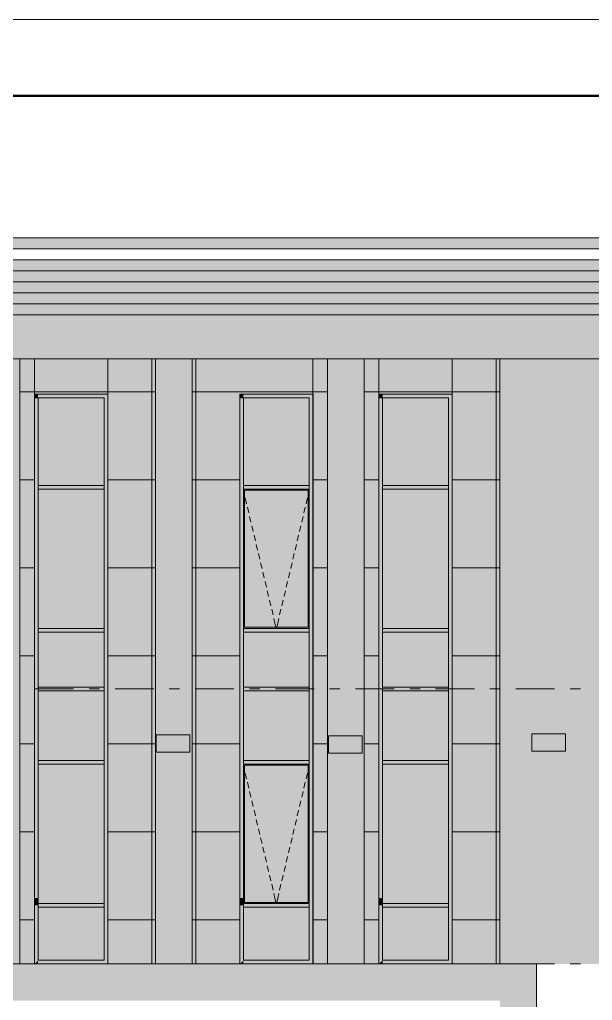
# Model space of a CAD drawing. Header units: millimetres. Extents: x 1499747 to 4341325, y -28481 to 441852.
# Drawn here: x 4120960 to 4128775, y 399932 to 413304 of the extents above; entities that cross this region are included whole.
import ezdxf
from ezdxf.enums import TextEntityAlignment as Align

# ---------------------------------------------------------------- set-up
doc = ezdxf.new("R2010")
doc.units = ezdxf.units.MM
doc.header["$MEASUREMENT"] = 0
doc.layers.add('Чертеж и Рисунок', color=7, linetype='Continuous')
doc.styles.add('СПДС', font='isocpeur.ttf', dxfattribs={"width": 0.9})

# ---------------------------------------------------------------- blocks, each defined once
blk = doc.blocks.new('*U32')
at = {"lineweight": 0}
blk.add_lwpolyline([(-415, -5), (5, -5), (5, 292), (-415, 292)], close=True, dxfattribs=at)
at = {"color": 0, "linetype": 'Continuous', "lineweight": 50}
blk.add_lwpolyline([(-395, 287), (0, 287), (0, 0), (-395, 0)], close=True, dxfattribs=at)
at = {"style": 'СПДС'}
for tag, p in [('ШИФР_ПРОЕКТА_ЛИСТ2', (-65, 7.5)), ('ЛИСТ_второй', (-5, 5))]:
    blk.add_attdef(tag, text='', height=2.5, dxfattribs=at).set_placement(p, align=Align.MIDDLE_CENTER)

msp = doc.modelspace()

# ---------------------------------------------------------------- hatches: boundary and pattern name
at = {"layer": 'Чертеж и Рисунок', "linetype": 'Continuous', "lineweight": 0, "true_color": 0x2e2e2e}
for points in [[(4103762.7, 410328.4), (4103762.7, 410178.4), (4136236.3, 410178.4), (4136855.4, 410328.4)], [(4103762.7, 410028.4), (4103762.7, 409878.4), (4134998.1, 409878.4), (4135562.7, 410015.2), (4135617.2, 410028.4)], [(4103762.7, 409578.4), (4133759.9, 409578.4), (4134379, 409728.4), (4103762.7, 409728.4)], [(4103762.7, 409428.4), (4103762.7, 409278.4), (4103762.7, 409278.4), (4132463.9, 409278.4), (4132521.7, 409278.4), (4133140.8, 409428.4)], [(4103762.7, 409278.4), (4103762.7, 408678.5), (4132462.7, 408678.5), (4132462.7, 409264.1), (4132463.9, 409264.4), (4132463.9, 409278.4)], [(4121212.7, 408198.5), (4121163.3, 408198.5), (4121163.3, 408148.5), (4121212.7, 408148.5)], [(4121163.3, 407218.5), (4121212.7, 407218.5), (4121212.7, 408148.5), (4121163.3, 408148.5)], [(4121212.7, 408198.5), (4121212.7, 408148.5), (4122112.7, 408148.5), (4122162.7, 408198.5)], [(4122162.7, 407218.5), (4122162.7, 408198.5), (4122112.7, 408148.5), (4122112.7, 407218.5)], [(4123963.4, 408198.5), (4123963.4, 408148.5), (4124012.8, 408148.5), (4124012.8, 408198.5)], [(4124012.8, 408148.5), (4123963.4, 408148.5), (4123963.4, 407218.5), (4124012.8, 407218.5)], [(4124012.8, 408198.5), (4124012.8, 408148.5), (4124912.8, 408148.5), (4124962.8, 408198.5)], [(4124962.8, 407218.5), (4124962.8, 408198.5), (4124912.8, 408148.5), (4124912.8, 407218.5)], [(4125912.4, 408198.5), (4125863, 408198.5), (4125863, 408148.5), (4125912.4, 408148.5)], [(4125863, 407218.5), (4125912.4, 407218.5), (4125912.4, 408148.5), (4125863, 408148.5)], [(4125912.4, 408198.5), (4125912.4, 408148.5), (4126812.4, 408148.5), (4126862.4, 408198.5)], [(4126862.4, 407218.5), (4126862.4, 408198.5), (4126812.4, 408148.5), (4126812.4, 407218.5)], [(4121163.3, 406928.5), (4121212.7, 406928.5), (4121212.7, 407218.5), (4121163.3, 407218.5)], [(4122162.7, 406928.5), (4122162.7, 407218.5), (4122112.7, 407218.5), (4122112.7, 406928.5)], [(4124012.8, 407218.5), (4123963.4, 407218.5), (4123963.4, 406928.5), (4124012.8, 406928.5)], [(4124962.8, 406928.5), (4124962.8, 407218.5), (4124912.8, 407218.5), (4124912.8, 406928.5)], [(4125863, 406928.5), (4125912.4, 406928.5), (4125912.4, 407218.5), (4125863, 407218.5)], [(4126862.4, 406928.5), (4126862.4, 407218.5), (4126812.4, 407218.5), (4126812.4, 406928.5)], [(4121163.3, 406498.3), (4121212.7, 406498.3), (4121212.7, 406928.5), (4121163.3, 406928.5)], [(4122112.7, 406903.5), (4122112.7, 406953.5), (4121212.7, 406953.5), (4121212.7, 406903.5)], [(4122162.7, 404978.5), (4122162.7, 406928.5), (4122112.7, 406928.5), (4122112.7, 404978.5)], [(4124012.8, 406928.5), (4123963.4, 406928.5), (4123963.4, 406498.3), (4124012.8, 406498.3)], [(4124912.8, 406903.5), (4124912.8, 406953.5), (4124012.8, 406953.5), (4124012.8, 406903.5)], [(4124962.8, 404978.5), (4124962.8, 406928.5), (4124912.8, 406928.5), (4124912.8, 404978.5)], [(4125863, 406498.3), (4125912.4, 406498.3), (4125912.4, 406928.5), (4125863, 406928.5)], [(4126812.4, 406903.5), (4126812.4, 406953.5), (4125912.4, 406953.5), (4125912.4, 406903.5)], [(4126862.4, 404978.5), (4126862.4, 406928.5), (4126812.4, 406928.5), (4126812.4, 404978.5)], [(4121163.3, 404978.5), (4121212.7, 404978.5), (4121212.7, 406498.3), (4121163.3, 406498.3)], [(4124012.8, 406498.3), (4123963.4, 406498.3), (4123963.4, 404978.5), (4124012.8, 404978.5)], [(4125863, 404978.5), (4125912.4, 404978.5), (4125912.4, 406498.3), (4125863, 406498.3)], [(4121163.3, 404628.5), (4121212.7, 404628.5), (4121212.7, 404978.5), (4121163.3, 404978.5)], [(4122112.7, 404953.5), (4122112.7, 405003.5), (4121212.7, 405003.5), (4121212.7, 404953.5)], [(4122162.7, 404628.5), (4122162.7, 404978.5), (4122112.7, 404978.5), (4122112.7, 404628.5)], [(4124012.8, 404978.5), (4123963.4, 404978.5), (4123963.4, 404628.5), (4124012.8, 404628.5)], [(4124912.8, 404953.5), (4124912.8, 405003.5), (4124012.8, 405003.5), (4124012.8, 404953.5)], [(4124962.8, 404628.5), (4124962.8, 404978.5), (4124912.8, 404978.5), (4124912.8, 404628.5)], [(4125863, 404628.5), (4125912.4, 404628.5), (4125912.4, 404978.5), (4125863, 404978.5)], [(4126812.4, 404953.5), (4126812.4, 405003.5), (4125912.4, 405003.5), (4125912.4, 404953.5)], [(4126862.4, 404628.5), (4126862.4, 404978.5), (4126812.4, 404978.5), (4126812.4, 404628.5)], [(4121163.3, 404178.5), (4121212.7, 404178.5), (4121212.7, 404628.5), (4121163.3, 404628.5)], [(4122162.7, 404178.5), (4122162.7, 404628.5), (4122112.7, 404628.5), (4122112.7, 404178.5)], [(4124012.8, 404628.5), (4123963.4, 404628.5), (4123963.4, 404178.5), (4124012.8, 404178.5)], [(4124962.8, 404178.5), (4124962.8, 404628.5), (4124912.8, 404628.5), (4124912.8, 404178.5)], [(4125863, 404178.5), (4125912.4, 404178.5), (4125912.4, 404628.5), (4125863, 404628.5)], [(4126862.4, 404178.5), (4126862.4, 404628.5), (4126812.4, 404628.5), (4126812.4, 404178.5)], [(4121163.3, 403178.5), (4121212.7, 403178.5), (4121212.7, 404178.5), (4121163.3, 404178.5)], [(4122112.7, 404153.5), (4122112.7, 404203.5), (4121212.7, 404203.5), (4121212.7, 404153.5)], [(4122162.7, 403178.5), (4122162.7, 404178.5), (4122112.7, 404178.5), (4122112.7, 403178.5)], [(4124012.8, 404178.5), (4123963.4, 404178.5), (4123963.4, 403178.5), (4124012.8, 403178.5)], [(4124912.8, 404153.5), (4124912.8, 404203.5), (4124012.8, 404203.5), (4124012.8, 404153.5)], [(4124962.8, 403178.5), (4124962.8, 404178.5), (4124912.8, 404178.5), (4124912.8, 403178.5)], [(4125863, 403178.5), (4125912.4, 403178.5), (4125912.4, 404178.5), (4125863, 404178.5)], [(4126812.4, 404153.5), (4126812.4, 404203.5), (4125912.4, 404203.5), (4125912.4, 404153.5)], [(4126862.4, 403178.5), (4126862.4, 404178.5), (4126812.4, 404178.5), (4126812.4, 403178.5)], [(4121163.3, 402728.5), (4121212.7, 402728.5), (4121212.7, 403178.5), (4121163.3, 403178.5)], [(4122112.7, 403153.5), (4122112.7, 403203.5), (4121212.7, 403203.5), (4121212.7, 403153.5)], [(4122162.7, 402038.4), (4122162.7, 403178.5), (4122112.7, 403178.5), (4122112.7, 402038.4)], [(4124012.8, 403178.5), (4123963.4, 403178.5), (4123963.4, 402728.5), (4124012.8, 402728.5)], [(4124912.8, 403153.5), (4124912.8, 403203.5), (4124012.8, 403203.5), (4124012.8, 403153.5)], [(4124962.8, 402038.4), (4124962.8, 403178.5), (4124912.8, 403178.5), (4124912.8, 402038.4)], [(4125863, 402728.5), (4125912.4, 402728.5), (4125912.4, 403178.5), (4125863, 403178.5)], [(4126812.4, 403153.5), (4126812.4, 403203.5), (4125912.4, 403203.5), (4125912.4, 403153.5)], [(4126862.4, 402038.4), (4126862.4, 403178.5), (4126812.4, 403178.5), (4126812.4, 402038.4)], [(4121163.3, 402038.4), (4121212.7, 402038.4), (4121212.7, 402728.5), (4121163.3, 402728.5)], [(4124012.8, 402728.5), (4123963.4, 402728.5), (4123963.4, 402038.4), (4124012.8, 402038.4)], [(4125863, 402038.4), (4125912.4, 402038.4), (4125912.4, 402728.5), (4125863, 402728.5)], [(4121163.3, 401328.4), (4121212.7, 401328.4), (4121212.7, 402038.4), (4121163.3, 402038.4)], [(4122162.7, 401228.4), (4122162.7, 402038.4), (4122112.7, 402038.4), (4122112.7, 401228.4)], [(4124012.8, 402038.4), (4123963.4, 402038.4), (4123963.4, 401328.4), (4124012.8, 401328.4)], [(4124962.8, 401228.4), (4124962.8, 402038.4), (4124912.8, 402038.4), (4124912.8, 401228.4)], [(4125863, 401328.4), (4125912.4, 401328.4), (4125912.4, 402038.4), (4125863, 402038.4)], [(4126862.4, 401228.4), (4126862.4, 402038.4), (4126812.4, 402038.4), (4126812.4, 401228.4)], [(4121163.3, 401228.4), (4121212.7, 401228.4), (4121212.7, 401328.4), (4121163.3, 401328.4)], [(4124012.8, 401328.4), (4123963.4, 401328.4), (4123963.4, 401228.4), (4124012.8, 401228.4)], [(4125863, 401228.4), (4125912.4, 401228.4), (4125912.4, 401328.4), (4125863, 401328.4)], [(4121163.3, 400429), (4121212.7, 400478.4), (4121212.7, 401228.4), (4121163.3, 401228.4)], [(4122112.7, 401203.4), (4122112.7, 401253.4), (4121212.7, 401253.4), (4121212.7, 401203.4)], [(4122162.7, 401228.4), (4122112.7, 401228.4), (4122112.7, 400478.4), (4122162.7, 400428.4)], [(4123963.4, 400429), (4124012.8, 400478.4), (4124012.8, 401228.4), (4123963.4, 401228.4)], [(4124912.8, 401203.4), (4124912.8, 401253.4), (4124012.8, 401253.4), (4124012.8, 401203.4)], [(4124962.8, 401228.4), (4124912.8, 401228.4), (4124912.8, 400478.4), (4124962.8, 400428.4)], [(4125863, 401228.4), (4125863, 400429), (4125912.4, 400478.4), (4125912.4, 401228.4)], [(4126812.4, 401203.4), (4126812.4, 401253.4), (4125912.4, 401253.4), (4125912.4, 401203.4)], [(4126862.4, 401228.4), (4126812.4, 401228.4), (4126812.4, 400478.4), (4126862.4, 400428.4)], [(4121163.3, 400429), (4121163.3, 400428.4), (4121212.7, 400428.4), (4121212.7, 400478.4)], [(4121212.7, 400428.4), (4122162.7, 400428.4), (4122112.7, 400478.4), (4121212.7, 400478.4)], [(4123963.4, 400429), (4123963.4, 400428.4), (4124012.8, 400428.4), (4124012.8, 400478.4)], [(4124012.8, 400428.4), (4124962.8, 400428.4), (4124912.8, 400478.4), (4124012.8, 400478.4)], [(4125863, 400429), (4125863, 400428.4), (4125912.4, 400428.4), (4125912.4, 400478.4)], [(4125912.4, 400428.4), (4126862.4, 400428.4), (4126812.4, 400478.4), (4125912.4, 400478.4)]]:
    msp.add_hatch(color=250, dxfattribs=at).paths.add_polyline_path(points)
at = {"layer": 'Чертеж и Рисунок', "linetype": 'Continuous', "lineweight": 0, "true_color": 0x606060}
for points in [[(4104112.7, 409728.4), (4133962.7, 409728.4), (4133962.7, 409878.4), (4104112.7, 409878.4)], [(4104112.7, 409578.4), (4104112.7, 409428.4), (4133140.8, 409428.4), (4133759.9, 409578.4)], [(4122162.7, 404018.5), (4122162.7, 402778.5), (4122163.3, 402778.5), (4122163.3, 404018.5)], [(4124962.8, 402778.5), (4124963.4, 402778.5), (4124963.4, 403778.5), (4124962.8, 403778.5), (4124962.8, 403178.5)], [(4126862.4, 403778.5), (4126862.4, 403178.5), (4126862.4, 402778.5), (4126863, 402778.5), (4126863, 403778.5)]]:
    msp.add_hatch(color=251, dxfattribs=at).paths.add_polyline_path(points)
at = {"layer": 'Чертеж и Рисунок', "linetype": 'Continuous', "lineweight": 0, "true_color": 0xffffff}
for points in [[(4120463.7, 408678.5), (4120463.7, 400428.4), (4120963.7, 400428.4), (4120963.7, 408678.5)], [(4120963.7, 400428.4), (4121163.3, 400428.4), (4121163.3, 408198.5), (4122163.3, 408198.5), (4122163.3, 400428.4), (4122812.4, 400428.4), (4122812.4, 408678.5), (4120963.7, 408678.5)], [(4123312.4, 408678.5), (4122812.4, 408678.5), (4122812.4, 400428.4), (4123312.4, 400428.4)], [(4123312.4, 408678.5), (4123312.4, 400428.4), (4123963.4, 400428.4), (4123963.4, 408198.5), (4124963.4, 408198.5), (4124963.4, 400428.4), (4125162.7, 400428.4), (4125162.7, 408678.5)], [(4125662.7, 408678.5), (4125162.7, 408678.5), (4125162.7, 400428.4), (4125662.7, 400428.4)], [(4125662.7, 400428.4), (4125863, 400428.4), (4125863, 408198.5), (4126863, 408198.5), (4126863, 400428.4), (4127512.7, 400428.4), (4127512.7, 408678.5), (4125662.7, 408678.5)], [(4129012.7, 400428.4), (4129012.7, 408678.5), (4127512.7, 408678.5), (4127512.7, 400428.4)], [(4127947.4, 403331.6), (4128409.3, 403331.6), (4128409.3, 403567.3), (4127947.4, 403567.3)], [(4122822, 403315.3), (4123283.9, 403315.3), (4123283.9, 403551.1), (4122822, 403551.1)], [(4125173.7, 403303.8), (4125635.6, 403303.8), (4125635.6, 403539.5), (4125173.7, 403539.5)]]:
    msp.add_hatch(color=7, dxfattribs=at).paths.add_polyline_path(points)
at = {"layer": 'Чертеж и Рисунок', "linetype": 'Continuous', "lineweight": 0, "true_color": 0x84adf9}
for points in [[(4122112.7, 408148.5), (4121212.7, 408148.5), (4121212.7, 406953.5), (4122112.7, 406953.5), (4122112.7, 407218.5)], [(4124012.8, 406953.5), (4124912.8, 406953.5), (4124912.8, 407218.5), (4124912.8, 408148.5), (4124012.8, 408148.5)], [(4126812.4, 408148.5), (4125912.4, 408148.5), (4125912.4, 406953.5), (4126812.4, 406953.5), (4126812.4, 407218.5)], [(4122112.7, 406903.5), (4121212.7, 406903.5), (4121212.7, 405003.5), (4122112.7, 405003.5)], [(4126812.4, 406903.5), (4125912.4, 406903.5), (4125912.4, 405003.5), (4126812.4, 405003.5)], [(4124027.8, 405018.5), (4124897.8, 405018.5), (4124897.8, 406888.5), (4124027.8, 406888.5)], [(4121212.7, 404953.5), (4121212.7, 404628.5), (4122112.7, 404628.5), (4122112.7, 404953.5)], [(4124912.8, 404953.5), (4124012.8, 404953.5), (4124012.8, 404638.5), (4124012.8, 404628.5), (4124912.8, 404628.5)], [(4125912.4, 404953.5), (4125912.4, 404628.5), (4126812.4, 404628.5), (4126812.4, 404953.5)], [(4122112.7, 404628.5), (4121212.7, 404628.5), (4121212.7, 404203.5), (4122112.7, 404203.5)], [(4124012.8, 404618.5), (4124012.8, 404203.5), (4124912.8, 404203.5), (4124912.8, 404628.5), (4124012.8, 404628.5)], [(4126812.4, 404628.5), (4125912.4, 404628.5), (4125912.4, 404203.5), (4126812.4, 404203.5)], [(4122112.7, 404153.5), (4121212.7, 404153.5), (4121212.7, 403203.5), (4122112.7, 403203.5)], [(4124012.8, 404153.5), (4124012.8, 403203.5), (4124912.8, 403203.5), (4124912.8, 404153.5)], [(4126812.4, 404153.5), (4125912.4, 404153.5), (4125912.4, 403203.5), (4126812.4, 403203.5)], [(4122112.7, 403153.5), (4121212.7, 403153.5), (4121212.7, 401253.4), (4122112.7, 401253.4), (4122112.7, 402038.4)], [(4124027.8, 401268.4), (4124897.8, 401268.4), (4124897.8, 403138.5), (4124027.8, 403138.5)], [(4126812.4, 403153.5), (4125912.4, 403153.5), (4125912.4, 401253.4), (4126812.4, 401253.4), (4126812.4, 402038.4)], [(4121212.7, 401203.4), (4121212.7, 400478.4), (4122112.7, 400478.4), (4122112.7, 401203.4)], [(4124012.8, 401203.4), (4124012.8, 400478.4), (4124912.8, 400478.4), (4124912.8, 401203.4)], [(4125912.4, 400478.4), (4126812.4, 400478.4), (4126812.4, 401203.4), (4125912.4, 401203.4)]]:
    msp.add_hatch(color=161, dxfattribs=at).paths.add_polyline_path(points)
at = {"layer": 'Чертеж и Рисунок', "linetype": 'Continuous', "lineweight": 0, "true_color": 0xf7fdff}
for points in [[(4124027.8, 406888.5), (4124012.8, 406903.5), (4124012.8, 405003.5), (4124027.8, 405018.5)], [(4124912.8, 406903.5), (4124012.8, 406903.5), (4124027.8, 406888.5), (4124897.8, 406888.5)], [(4124897.8, 405018.5), (4124912.8, 405003.5), (4124912.8, 406903.5), (4124897.8, 406888.5)], [(4124012.8, 405003.5), (4124912.8, 405003.5), (4124897.8, 405018.5), (4124027.8, 405018.5)], [(4124027.8, 403138.5), (4124012.8, 403153.5), (4124012.8, 401253.4), (4124027.8, 401268.4)], [(4124012.8, 403153.5), (4124027.8, 403138.5), (4124897.8, 403138.5), (4124912.8, 403153.5)], [(4124897.8, 403138.5), (4124897.8, 401268.4), (4124912.8, 401253.4), (4124912.8, 402038.4), (4124912.8, 403153.5)], [(4124012.8, 401253.4), (4124912.8, 401253.4), (4124897.8, 401268.4), (4124027.8, 401268.4)]]:
    msp.add_hatch(color=7, dxfattribs=at).paths.add_polyline_path(points)
at = {"layer": 'Чертеж и Рисунок', "linetype": 'Continuous', "lineweight": 0, "true_color": 0x7f7f7f}
for points in [[(4122162.7, 404178.5), (4122162.7, 404018.5), (4122163.3, 404018.5), (4122163.3, 404178.5)], [(4124963.4, 404178.5), (4124962.8, 404178.5), (4124962.8, 404018.5), (4124963.4, 404018.5)], [(4126862.4, 404178.5), (4126862.4, 404018.5), (4126863, 404018.5), (4126863, 404178.5)], [(4124963.4, 404018.5), (4124962.8, 404018.5), (4124962.8, 403778.5), (4124963.4, 403778.5)], [(4126863, 404018.5), (4126862.4, 404018.5), (4126862.4, 403778.5), (4126863, 403778.5)]]:
    msp.add_hatch(color=8, dxfattribs=at).paths.add_polyline_path(points)
at = {"layer": 'Чертеж и Рисунок', "linetype": 'Continuous', "lineweight": 0, "true_color": 0xbc9a89}
for points in [[(4104262.7, 399928.4), (4127512.7, 399928.4), (4127512.7, 400428.4), (4104262.7, 400428.4)], [(4128012.7, 373528.4), (4128012.7, 400428.4), (4127512.7, 400428.4), (4127512.7, 373528.4)]]:
    msp.add_hatch(color=33, dxfattribs=at).paths.add_polyline_path(points)

# ---------------------------------------------------------------- linework, layer by layer
at = {"layer": 'Чертеж и Рисунок', "color": 7, "linetype": 'Continuous', "lineweight": 5}
for points in [[(4136855.4, 410328.4), (4103762.7, 410328.4)], [(4136236.3, 410178.4), (4103762.7, 410178.4)], [(4135617.2, 410028.4), (4103762.7, 410028.4)], [(4134998.1, 409878.4), (4103762.7, 409878.4)], [(4134379, 409728.4), (4103762.7, 409728.4)], [(4133759.9, 409578.4), (4103762.7, 409578.4)], [(4133140.8, 409428.4), (4103762.7, 409428.4)], [(4103762.7, 409278.4), (4132463.9, 409278.4)], [(4103762.7, 408678.5), (4132462.7, 408678.5)], [(4120963.6, 400428.4), (4120963.6, 408678.5)], [(4122812.4, 400428.4), (4122812.4, 408678.5)], [(4123312.4, 400428.4), (4123312.4, 408678.5)], [(4125162.7, 400428.4), (4125162.7, 408678.5)], [(4125662.7, 400428.4), (4125662.7, 408678.5)], [(4127512.7, 400428.4), (4127512.7, 408678.5)], [(4121163.3, 408198.5), (4122163.3, 408198.5)], [(4121212.7, 408148.5), (4121163.3, 408148.5)], [(4122112.7, 408148.5), (4121212.7, 408148.5)], [(4121212.7, 408148.5), (4121212.7, 407218.5)], [(4122112.7, 407218.5), (4122112.7, 408148.5)], [(4122163.3, 408198.5), (4122163.3, 400428.4)], [(4123963.4, 408077.4), (4123963.4, 408198.5)], [(4123963.4, 408198.5), (4124963.4, 408198.5)], [(4124012.8, 408148.5), (4123963.4, 408148.5)], [(4124912.8, 408148.5), (4124012.8, 408148.5)], [(4124012.8, 408148.5), (4124012.8, 407218.5)], [(4124912.8, 407218.5), (4124912.8, 408148.5)], [(4124963.4, 408198.5), (4124963.4, 400428.4)], [(4125863, 408198.5), (4126863, 408198.5)], [(4125912.4, 408148.5), (4125863, 408148.5)], [(4126812.4, 408148.5), (4125912.4, 408148.5)], [(4125912.4, 408148.5), (4125912.4, 407218.5)], [(4126812.4, 407218.5), (4126812.4, 408148.5)], [(4126863, 408198.5), (4126863, 400428.4)], [(4121212.7, 407218.5), (4121212.7, 406928.5)], [(4122112.7, 406953.5), (4122112.7, 407218.5)], [(4124012.8, 407218.5), (4124012.8, 406928.5)], [(4124912.8, 406953.5), (4124912.8, 407218.5)], [(4125912.4, 407218.5), (4125912.4, 406928.5)], [(4126812.4, 406953.5), (4126812.4, 407218.5)], [(4121212.7, 406953.5), (4122112.7, 406953.5)], [(4121212.7, 406928.5), (4121212.7, 406498.3)], [(4121212.7, 406903.5), (4122112.7, 406903.5)], [(4122112.7, 406928.5), (4122112.7, 406953.5)], [(4122112.7, 406903.5), (4122112.7, 406928.5)], [(4122112.7, 405003.5), (4122112.7, 406903.5)], [(4124012.8, 406953.5), (4124912.8, 406953.5)], [(4124012.8, 406928.5), (4124012.8, 406498.3)], [(4124012.8, 406903.5), (4124912.8, 406903.5)], [(4124912.8, 406928.5), (4124912.8, 406953.5)], [(4124912.8, 406903.5), (4124912.8, 406928.5)], [(4124912.8, 405003.5), (4124912.8, 406903.5)], [(4125912.4, 406953.5), (4126812.4, 406953.5)], [(4125912.4, 406928.5), (4125912.4, 406498.3)], [(4125912.4, 406903.5), (4126812.4, 406903.5)], [(4126812.4, 406928.5), (4126812.4, 406953.5)], [(4126812.4, 406903.5), (4126812.4, 406928.5)], [(4126812.4, 405003.5), (4126812.4, 406903.5)], [(4124027.8, 406888.5), (4124897.8, 406888.5)], [(4124027.8, 405018.5), (4124027.8, 406888.5)], [(4124897.8, 406888.5), (4124897.8, 405018.5)], [(4121212.7, 406498.3), (4121212.7, 404978.5)], [(4124012.8, 406498.3), (4124012.8, 404978.5)], [(4125912.4, 406498.3), (4125912.4, 404978.5)], [(4121212.7, 405003.5), (4122112.7, 405003.5)], [(4121212.7, 404978.5), (4121212.7, 404628.5)], [(4121212.7, 404953.5), (4122112.7, 404953.5)], [(4122112.7, 404978.5), (4122112.7, 405003.5)], [(4122112.7, 404953.5), (4122112.7, 404978.5)], [(4122112.7, 404628.5), (4122112.7, 404953.5)], [(4124012.8, 405003.5), (4124912.8, 405003.5)], [(4124012.8, 404978.5), (4124012.8, 404628.5)], [(4124012.8, 404953.5), (4124912.8, 404953.5)], [(4124897.8, 405018.5), (4124027.8, 405018.5)], [(4124912.8, 404978.5), (4124912.8, 405003.5)], [(4124912.8, 404953.5), (4124912.8, 404978.5)], [(4124912.8, 404628.5), (4124912.8, 404953.5)], [(4125912.4, 405003.5), (4126812.4, 405003.5)], [(4125912.4, 404978.5), (4125912.4, 404628.5)], [(4125912.4, 404953.5), (4126812.4, 404953.5)], [(4126812.4, 404978.5), (4126812.4, 405003.5)], [(4126812.4, 404953.5), (4126812.4, 404978.5)], [(4126812.4, 404628.5), (4126812.4, 404953.5)], [(4121212.7, 404628.5), (4121212.7, 404178.5)], [(4122112.7, 404203.5), (4122112.7, 404628.5)], [(4124012.8, 404628.5), (4124012.8, 404178.5)], [(4124912.8, 404203.5), (4124912.8, 404628.5)], [(4125912.4, 404628.5), (4125912.4, 404178.5)], [(4126812.4, 404203.5), (4126812.4, 404628.5)], [(4121212.7, 404203.5), (4122112.7, 404203.5)], [(4121212.7, 404178.5), (4121212.7, 403178.5)], [(4121212.7, 404153.5), (4122112.7, 404153.5)], [(4122112.7, 404178.5), (4122112.7, 404203.5)], [(4122112.7, 404153.5), (4122112.7, 404178.5)], [(4122112.7, 403203.5), (4122112.7, 404153.5)], [(4122162.7, 404178.5), (4122163.3, 404178.5)], [(4124012.8, 404203.5), (4124912.8, 404203.5)], [(4124012.8, 404178.5), (4124012.8, 403178.5)], [(4124012.8, 404153.5), (4124912.8, 404153.5)], [(4124912.8, 404178.5), (4124912.8, 404203.5)], [(4124912.8, 404153.5), (4124912.8, 404178.5)], [(4124912.8, 403203.5), (4124912.8, 404153.5)], [(4124962.8, 404178.5), (4124963.4, 404178.5)], [(4125912.4, 404203.5), (4126812.4, 404203.5)], [(4125912.4, 404178.5), (4125912.4, 403178.5)], [(4125912.4, 404153.5), (4126812.4, 404153.5)], [(4126812.4, 404178.5), (4126812.4, 404203.5)], [(4126812.4, 404153.5), (4126812.4, 404178.5)], [(4126812.4, 403203.5), (4126812.4, 404153.5)], [(4126862.4, 404178.5), (4126863, 404178.5)], [(4122162.7, 404018.5), (4122163.3, 404018.5)], [(4127947.4, 403331.6), (4127947.4, 403567.3)], [(4127947.4, 403567.3), (4128409.3, 403567.3)], [(4128409.3, 403567.3), (4128409.3, 403331.6)], [(4122822, 403315.3), (4122822, 403551.1)], [(4122822, 403551.1), (4123283.9, 403551.1)], [(4123283.9, 403551.1), (4123283.9, 403315.3)], [(4125173.7, 403303.8), (4125173.7, 403539.5)], [(4125173.7, 403539.5), (4125635.6, 403539.5)], [(4125635.6, 403539.5), (4125635.6, 403303.8)], [(4123283.9, 403315.3), (4122822, 403315.3)], [(4125635.6, 403303.8), (4125173.7, 403303.8)], [(4128409.3, 403331.6), (4127947.4, 403331.6)], [(4121212.7, 403203.5), (4122112.7, 403203.5)], [(4121212.7, 403178.5), (4121212.7, 402728.5)], [(4122112.7, 403178.5), (4122112.7, 403203.5)], [(4122112.7, 403153.5), (4122112.7, 403178.5)], [(4124012.8, 403203.5), (4124912.8, 403203.5)], [(4124012.8, 403178.5), (4124012.8, 402728.5)], [(4124912.8, 403178.5), (4124912.8, 403203.5)], [(4124912.8, 403153.5), (4124912.8, 403178.5)], [(4125912.4, 403203.5), (4126812.4, 403203.5)], [(4125912.4, 403178.5), (4125912.4, 402728.5)], [(4126812.4, 403178.5), (4126812.4, 403203.5)], [(4126812.4, 403153.5), (4126812.4, 403178.5)], [(4121212.7, 403153.5), (4122112.7, 403153.5)], [(4122112.7, 402038.4), (4122112.7, 403153.5)], [(4124012.8, 403153.5), (4124912.8, 403153.5)], [(4124027.8, 403138.5), (4124897.8, 403138.5)], [(4124027.8, 401268.4), (4124027.8, 403138.5)], [(4124897.8, 403138.5), (4124897.8, 401268.4)], [(4124912.8, 402038.4), (4124912.8, 403153.5)], [(4125912.4, 403153.5), (4126812.4, 403153.5)], [(4126812.4, 402038.4), (4126812.4, 403153.5)], [(4121212.7, 402728.5), (4121212.7, 402038.4)], [(4124012.8, 402728.5), (4124012.8, 402038.4)], [(4125912.4, 402728.5), (4125912.4, 402038.4)], [(4121212.7, 402038.4), (4121212.7, 401328.4)], [(4122112.7, 401253.4), (4122112.7, 402038.4)], [(4124012.8, 402038.4), (4124012.8, 401328.4)], [(4124912.8, 401253.4), (4124912.8, 402038.4)], [(4125912.4, 402038.4), (4125912.4, 401328.4)], [(4126812.4, 401253.4), (4126812.4, 402038.4)], [(4121212.7, 401328.4), (4121212.7, 401228.4)], [(4124012.8, 401328.4), (4124012.8, 401228.4)], [(4125912.4, 401328.4), (4125912.4, 401228.4)], [(4121212.7, 401253.4), (4122112.7, 401253.4)], [(4121212.7, 401228.4), (4121212.7, 400478.4)], [(4121212.7, 401203.4), (4122112.7, 401203.4)], [(4122112.7, 401228.4), (4122112.7, 401253.4)], [(4122112.7, 400478.4), (4122112.7, 401228.4)], [(4124012.8, 401253.4), (4124912.8, 401253.4)], [(4124012.8, 401228.4), (4124012.8, 400478.4)], [(4124012.8, 401203.4), (4124912.8, 401203.4)], [(4124897.8, 401268.4), (4124027.8, 401268.4)], [(4124912.8, 401228.4), (4124912.8, 401253.4)], [(4124912.8, 400478.4), (4124912.8, 401228.4)], [(4125912.4, 401253.4), (4126812.4, 401253.4)], [(4125912.4, 401228.4), (4125912.4, 400478.4)], [(4125912.4, 401203.4), (4126812.4, 401203.4)], [(4126812.4, 401228.4), (4126812.4, 401253.4)], [(4126812.4, 401203.4), (4126812.4, 401228.4)], [(4126812.4, 400478.4), (4126812.4, 401203.4)], [(4120463.6, 400428.4), (4120963.6, 400428.4)], [(4120963.6, 400428.4), (4122812.4, 400428.4)], [(4121212.7, 400478.4), (4122112.7, 400478.4)], [(4122812.4, 400428.4), (4123312.4, 400428.4)], [(4123312.4, 400428.4), (4125162.7, 400428.4)], [(4124012.8, 400478.4), (4124912.8, 400478.4)], [(4125162.7, 400428.4), (4125662.7, 400428.4)], [(4125662.7, 400428.4), (4127512.7, 400428.4)], [(4125912.4, 400478.4), (4126812.4, 400478.4)], [(4127512.7, 400428.4), (4128012.7, 400428.4)], [(4127512.7, 400428.4), (4128012.7, 400428.4)], [(4128012.7, 373528.4), (4128012.7, 400428.4)]]:
    msp.add_lwpolyline(points, dxfattribs=at)
at = {"layer": 'Чертеж и Рисунок', "color": 253, "linetype": 'Continuous', "lineweight": 5, "true_color": 0xaaaaaa}
for points in [[(4121163.3, 408677.8), (4121163.3, 408198.5)], [(4122162.7, 408678), (4122162.7, 408198.5)], [(4122763.3, 408678.1), (4122763.3, 400428.4)], [(4123363.4, 408678.2), (4123363.4, 400428.4)], [(4124962.8, 408678.5), (4124962.8, 408198.5)], [(4125863, 408678.5), (4125863, 408198.5)], [(4126862.4, 408678.5), (4126862.4, 408198.5)], [(4127463, 408678.5), (4127463, 400428.4)], [(4122812.4, 408228.1), (4120963.6, 408228.1)], [(4121163.3, 408198.5), (4121163.3, 400428.4)], [(4122162.7, 408198.5), (4122162.7, 400428.4)], [(4125162.7, 408228), (4123312.4, 408228.1)], [(4124962.8, 408198.5), (4124962.8, 400428.4)], [(4127512.7, 408228), (4125662.7, 408228)], [(4125863, 408198.5), (4125863, 400428.4)], [(4126862.4, 408198.5), (4126862.4, 400428.4)], [(4123963.4, 408077.4), (4123963.4, 400428.4)], [(4120963.6, 407028.2), (4121161.9, 407028.2)], [(4122162.4, 407028.2), (4122163.3, 407028.2)], [(4122163.3, 407028.2), (4122812.4, 407028.2)], [(4123312.4, 407028.2), (4123962.8, 407028.2)], [(4124962.8, 407028.2), (4124963.4, 407028.2)], [(4124963.4, 407028.2), (4125162.7, 407028.2)], [(4125662.7, 407028.2), (4125862.5, 407028.2)], [(4126862.4, 407028.2), (4126863, 407028.2)], [(4126863, 407028.2), (4127512.7, 407028.2)], [(4120963.6, 405828.2), (4121161.9, 405828.2)], [(4122162.4, 405828.2), (4122163.3, 405828.2)], [(4122163.3, 405828.2), (4122812.4, 405828.2)], [(4123312.4, 405828.2), (4123962.8, 405828.2)], [(4124962.8, 405828.2), (4124963.4, 405828.2)], [(4124963.4, 405828.2), (4125162.7, 405828.2)], [(4125662.7, 405828.2), (4125862.5, 405828.2)], [(4126862.4, 405828.2), (4126863, 405828.2)], [(4126863, 405828.2), (4127512.7, 405828.2)], [(4120963.6, 404628.2), (4121161.9, 404628.2)], [(4122162.4, 404628.2), (4122163.3, 404628.2)], [(4122163.3, 404628.2), (4122812.4, 404628.2)], [(4123312.4, 404628.2), (4123962.8, 404628.2)], [(4124962.8, 404628.2), (4124963.4, 404628.2)], [(4124963.4, 404628.2), (4125162.7, 404628.2)], [(4125662.7, 404628.2), (4125862.5, 404628.2)], [(4126862.4, 404628.2), (4126863, 404628.2)], [(4126863, 404628.2), (4127512.7, 404628.2)], [(4120963.6, 403428.2), (4121161.9, 403428.2)], [(4122162.4, 403428.2), (4122163.3, 403428.2)], [(4122163.3, 403428.2), (4122812.4, 403428.2)], [(4123312.4, 403428.2), (4123962.8, 403428.2)], [(4124962.8, 403428.2), (4124963.4, 403428.2)], [(4124963.4, 403428.2), (4125162.7, 403428.2)], [(4125662.7, 403428.2), (4125862.5, 403428.2)], [(4126862.4, 403428.2), (4126863, 403428.2)], [(4126863, 403428.2), (4127512.7, 403428.2)], [(4120963.6, 402228.2), (4121161.9, 402228.2)], [(4122162.4, 402228.2), (4122163.3, 402228.2)], [(4122163.3, 402228.2), (4122812.4, 402228.2)], [(4123312.4, 402228.2), (4123962.8, 402228.2)], [(4124962.8, 402228.2), (4124963.4, 402228.2)], [(4124963.4, 402228.2), (4125162.7, 402228.2)], [(4125662.7, 402228.2), (4125862.5, 402228.2)], [(4126862.4, 402228.2), (4126863, 402228.2)], [(4126863, 402228.2), (4127512.7, 402228.2)], [(4120963.6, 401028.2), (4121161.9, 401028.2)], [(4122162.4, 401028.2), (4122163.3, 401028.2)], [(4122163.3, 401028.2), (4122812.4, 401028.2)], [(4123312.4, 401028.2), (4123962.8, 401028.2)], [(4124962.8, 401028.2), (4124963.4, 401028.2)], [(4124963.4, 401028.2), (4125162.7, 401028.2)], [(4125662.7, 401028.2), (4125862.5, 401028.2)], [(4126862.4, 401028.2), (4126863, 401028.2)], [(4126863, 401028.2), (4127512.7, 401028.2)]]:
    msp.add_lwpolyline(points, dxfattribs=at)
at = {"layer": 'Чертеж и Рисунок', "color": 1, "linetype": 'Continuous', "lineweight": 0}
for points in [[(4121168.2, 408678.5), (4121697.4, 408678.5)], [(4121909, 408678.5), (4122050.1, 408678.5)], [(4122261.8, 408678.5), (4122791, 408678.5)], [(4123002.6, 408678.5), (4123143.7, 408678.5)], [(4123355.4, 408678.5), (4123884.6, 408678.5)], [(4124096.2, 408678.5), (4124237.4, 408678.5)], [(4124449, 408678.5), (4124978.2, 408678.5)], [(4125189.9, 408678.5), (4125331, 408678.5)], [(4125542.6, 408678.5), (4126071.8, 408678.5)], [(4126283.5, 408678.5), (4126424.6, 408678.5)], [(4126636.2, 408678.5), (4127165.4, 408678.5)], [(4127377.1, 408678.5), (4127518.2, 408678.5)], [(4127729.9, 408678.5), (4128259, 408678.5)], [(4128470.7, 408678.5), (4128611.8, 408678.5)], [(4121168.2, 404178.5), (4121697.4, 404178.5)], [(4121909, 404178.5), (4122050.1, 404178.5)], [(4122261.8, 404178.5), (4122791, 404178.5)], [(4123002.6, 404178.5), (4123143.7, 404178.5)], [(4123355.4, 404178.5), (4123884.6, 404178.5)], [(4124096.2, 404178.5), (4124237.4, 404178.5)], [(4124449, 404178.5), (4124978.2, 404178.5)], [(4125189.9, 404178.5), (4125331, 404178.5)], [(4125542.6, 404178.5), (4126071.8, 404178.5)], [(4126283.5, 404178.5), (4126424.6, 404178.5)], [(4126636.2, 404178.5), (4127165.4, 404178.5)], [(4127377.1, 404178.5), (4127518.2, 404178.5)], [(4127729.9, 404178.5), (4128259, 404178.5)], [(4128470.7, 404178.5), (4128611.8, 404178.5)], [(4121168.2, 400428.4), (4121697.4, 400428.4)], [(4121909, 400428.4), (4122050.1, 400428.4)], [(4122261.8, 400428.4), (4122791, 400428.4)], [(4123002.6, 400428.4), (4123143.7, 400428.4)], [(4123355.4, 400428.4), (4123884.6, 400428.4)], [(4124096.2, 400428.4), (4124237.4, 400428.4)], [(4124449, 400428.4), (4124978.2, 400428.4)], [(4125189.9, 400428.4), (4125331, 400428.4)], [(4125542.6, 400428.4), (4126071.8, 400428.4)], [(4126283.5, 400428.4), (4126424.6, 400428.4)], [(4126636.2, 400428.4), (4127165.4, 400428.4)], [(4127377.1, 400428.4), (4127518.2, 400428.4)], [(4127729.9, 400428.4), (4128259, 400428.4)], [(4128470.7, 400428.4), (4128611.8, 400428.4)]]:
    msp.add_lwpolyline(points, dxfattribs=at)
at = {"layer": 'Чертеж и Рисунок', "color": 23, "linetype": 'Continuous', "lineweight": 5, "true_color": 0xbf8080}
for points in [[(4124012.8, 406887.5), (4124026.3, 406830.6)], [(4124037.9, 406782), (4124056.4, 406704.2)], [(4124887.6, 406782), (4124869.1, 406704.2)], [(4124912.8, 406887.5), (4124899.2, 406830.6)], [(4124068, 406655.5), (4124086.5, 406577.7)], [(4124857.5, 406655.5), (4124839, 406577.7)], [(4124098.1, 406529.1), (4124116.7, 406451.3)], [(4124827.4, 406529.1), (4124808.8, 406451.3)], [(4124128.3, 406402.6), (4124146.8, 406324.8)], [(4124797.3, 406402.6), (4124778.7, 406324.8)], [(4124158.4, 406276.2), (4124176.9, 406198.3)], [(4124767.1, 406276.2), (4124748.6, 406198.3)], [(4124188.5, 406149.7), (4124207, 406071.9)], [(4124737, 406149.7), (4124718.5, 406071.9)], [(4124218.6, 406023.2), (4124237.2, 405945.4)], [(4124706.9, 406023.2), (4124688.3, 405945.4)], [(4124248.8, 405896.8), (4124267.3, 405819)], [(4124676.8, 405896.8), (4124658.2, 405819)], [(4124278.9, 405770.3), (4124297.4, 405692.5)], [(4124646.6, 405770.3), (4124628.1, 405692.5)], [(4124309, 405643.9), (4124327.5, 405566)], [(4124616.5, 405643.9), (4124598, 405566)], [(4124339.1, 405517.4), (4124357.7, 405439.6)], [(4124586.4, 405517.4), (4124567.8, 405439.6)], [(4124369.3, 405390.9), (4124387.8, 405313.1)], [(4124556.2, 405390.9), (4124537.7, 405313.1)], [(4124399.4, 405264.5), (4124417.9, 405186.6)], [(4124526.1, 405264.5), (4124507.6, 405186.6)], [(4124429.5, 405138), (4124444.2, 405076.3)], [(4124444.2, 405076.3), (4124458, 405018.5)], [(4124481.3, 405076.3), (4124467.5, 405018.5)], [(4124496, 405138), (4124481.3, 405076.3)], [(4124458, 405018.5), (4124461.6, 405003.5)], [(4124467.5, 405018.5), (4124463.9, 405003.5)], [(4124012.8, 403137.5), (4124026.3, 403080.6)], [(4124037.9, 403032), (4124056.4, 402954.2)], [(4124887.6, 403032), (4124869.1, 402954.2)], [(4124912.8, 403137.5), (4124899.2, 403080.6)], [(4124068, 402905.5), (4124086.5, 402827.7)], [(4124857.5, 402905.5), (4124839, 402827.7)], [(4124098.1, 402779.1), (4124116.7, 402701.3)], [(4124827.4, 402779.1), (4124808.8, 402701.3)], [(4124128.3, 402652.6), (4124146.8, 402574.8)], [(4124797.3, 402652.6), (4124778.7, 402574.8)], [(4124158.4, 402526.2), (4124176.9, 402448.3)], [(4124767.1, 402526.2), (4124748.6, 402448.3)], [(4124188.5, 402399.7), (4124207, 402321.9)], [(4124737, 402399.7), (4124718.5, 402321.9)], [(4124218.6, 402273.2), (4124237.2, 402195.4)], [(4124706.9, 402273.2), (4124688.3, 402195.4)], [(4124248.8, 402146.8), (4124267.3, 402068.9)], [(4124676.8, 402146.8), (4124658.2, 402068.9)], [(4124278.9, 402020.3), (4124297.4, 401942.5)], [(4124646.6, 402020.3), (4124628.1, 401942.5)], [(4124309, 401893.8), (4124327.6, 401816)], [(4124616.5, 401893.8), (4124598, 401816)], [(4124339.1, 401767.4), (4124357.7, 401689.5)], [(4124586.4, 401767.4), (4124567.8, 401689.5)], [(4124369.3, 401640.9), (4124387.8, 401563.1)], [(4124556.2, 401640.9), (4124537.7, 401563.1)], [(4124399.4, 401514.4), (4124417.9, 401436.6)], [(4124526.1, 401514.4), (4124507.6, 401436.6)], [(4124429.5, 401388), (4124444.2, 401326.3)], [(4124444.2, 401326.3), (4124458, 401268.4)], [(4124481.3, 401326.3), (4124467.5, 401268.4)], [(4124496, 401388), (4124481.3, 401326.3)], [(4124458, 401268.4), (4124461.6, 401253.4)], [(4124467.5, 401268.4), (4124463.9, 401253.4)]]:
    msp.add_lwpolyline(points, dxfattribs=at)
at = {"layer": 'Чертеж и Рисунок', "color": 134, "linetype": 'Continuous', "lineweight": 15}
for points in [[(4124962.8, 404018.5), (4124963.4, 404018.5)], [(4126862.4, 404018.5), (4126863, 404018.5)], [(4124962.8, 403778.5), (4124963.4, 403778.5)], [(4126862.4, 403778.5), (4126863, 403778.5)]]:
    msp.add_lwpolyline(points, dxfattribs=at)
at = {"layer": 'Чертеж и Рисунок', "color": 251, "linetype": 'Continuous', "lineweight": 5, "true_color": 0x6a6a6a}
for points in [[(4122162.7, 402778.5), (4122163.3, 402778.5)], [(4124962.8, 402778.5), (4124963.4, 402778.5)], [(4126862.4, 402778.5), (4126863, 402778.5)]]:
    msp.add_lwpolyline(points, dxfattribs=at)

# ---------------------------------------------------------------- block references
at = {"lineweight": 0, "xscale": 207.8567760686079, "yscale": 207.8567760686079, "zscale": 207.8567760686079}
msp.add_blockref('*U32', (4178090.1, 352609.6), dxfattribs=at)

doc.saveas('drawing.dxf')
